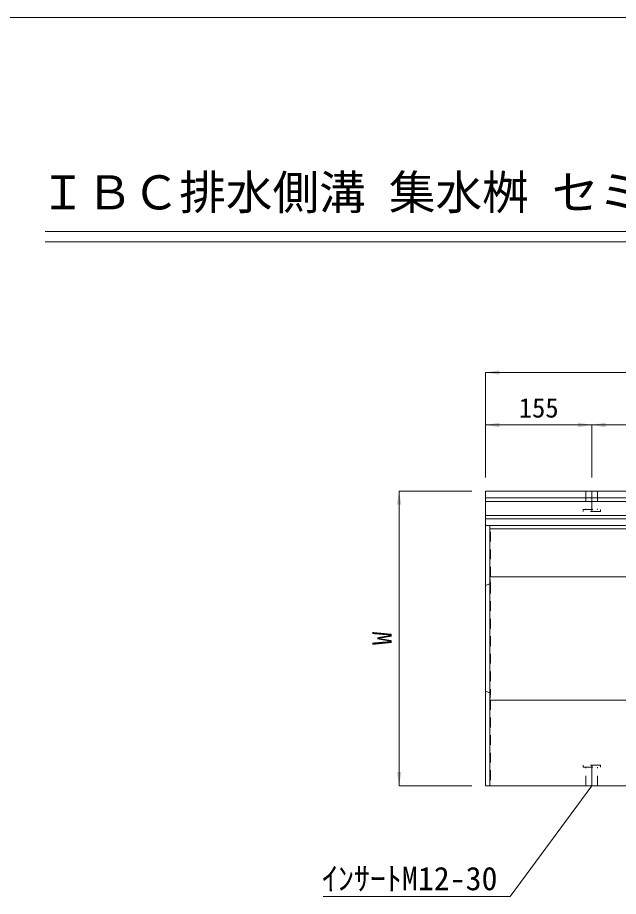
# Model space of a CAD drawing. Units: millimetres at full size; details may follow other scales. Extents: x 5964 to 125098, y -10801 to 28073.
# Drawn here: x 98908 to 99785, y 9567 to 10850 of the extents above; entities that cross this region are included whole.
import ezdxf
from ezdxf.enums import TextEntityAlignment as Align

# ---------------------------------------------------------------- set-up
doc = ezdxf.new("R2010")
doc.units = ezdxf.units.MM
doc.header["$LTSCALE"] = 19
doc.linetypes.add('USER1', pattern=[1.35, 0.75, -0.6])
doc.linetypes.add('USER5', pattern=[1.35, 0.75, -0.6])
for name, color, linetype, lineweight in [('0_2', 7, 'Continuous', 20), ('インサート', 3, 'USER1', 9), ('寸法線', 7, 'Continuous', 9), ('引出線', 4, 'Continuous', 13), ('本体', 2, 'Continuous', 9), ('枠', 5, 'Continuous', 5), ('目地', 132, 'USER5', 5), ('補助線', 8, 'Continuous', 13)]:
    doc.layers.add(name, color=color, linetype=linetype, lineweight=lineweight)
doc.styles.add('ＭＳ ゴシック', font='')
doc.styles.get('ＭＳ ゴシック').set_extended_font_data('MS Gothic')

# ---------------------------------------------------------------- blocks, each defined once
blk = doc.blocks.new('filled_arrow')
at = {"color": 0, "linetype": 'Continuous', "lineweight": -2}
blk.add_solid([(7.5, 1.25), (0, 0), (7.5, -1.25)], dxfattribs=at)

msp = doc.modelspace()

# ---------------------------------------------------------------- linework, layer by layer
at = {"layer": '0_2'}
for p, q in [((98947.82, 10537.93), (101006.29, 10537.93)), ((98947.82, 10522.93), (101006.29, 10522.93))]:
    msp.add_line(p, q, dxfattribs=at)
at = {"layer": 'インサート', "linetype": 'USER5', "lineweight": 5}
for p, q in [((99737.19, 10158.84), (99737.19, 10131.84)), ((99737.19, 10158.84), (99754.19, 10158.84)), ((99754.19, 10158.84), (99754.19, 10131.84)), ((99733.19, 10128.84), (99733.19, 10131.84)), ((99733.19, 10131.84), (99758.19, 10131.84)), ((99758.19, 10128.84), (99733.19, 10128.84)), ((99758.19, 10131.84), (99758.19, 10128.84)), ((99733.19, 9758.84), (99733.19, 9755.84)), ((99758.19, 9758.84), (99733.19, 9758.84)), ((99733.19, 9755.84), (99758.19, 9755.84)), ((99737.19, 9728.84), (99737.19, 9755.84)), ((99754.19, 9728.84), (99754.19, 9755.84)), ((99758.19, 9755.84), (99758.19, 9758.84)), ((99737.19, 9728.84), (99754.19, 9728.84))]:
    msp.add_line(p, q, dxfattribs=at)
at = {"layer": '寸法線'}
for p, q in [((99590.69, 10332.05), (100588.69, 10332.05)), ((99590.69, 10178.84), (99590.69, 10332.05)), ((99590.69, 10255.44), (99745.69, 10255.44)), ((99590.69, 10178.84), (99590.69, 10255.44)), ((99745.69, 10178.84), (99745.69, 10255.44)), ((99745.69, 10255.44), (100433.69, 10255.44)), ((99745.69, 10178.84), (99745.69, 10255.44)), ((99464.47, 9728.84), (99464.47, 10158.84)), ((99570.69, 10158.84), (99464.47, 10158.84)), ((99570.69, 9728.84), (99464.47, 9728.84))]:
    msp.add_line(p, q, dxfattribs=at)
at = {"layer": '引出線'}
msp.add_lwpolyline([(99745.69, 9728.84), (99626.56, 9567.17), (99353.46, 9567.17)], dxfattribs=at)
at = {"layer": '本体', "lineweight": 18}
for p, q in [((99590.69, 10158.84), (99590.69, 9728.84)), ((99590.69, 10158.84), (100588.69, 10158.84)), ((99596.69, 10103.84), (100582.69, 10103.84)), ((99590.69, 9728.84), (100588.69, 9728.84))]:
    msp.add_line(p, q, dxfattribs=at)
at = {"layer": '本体', "lineweight": 13}
for p, q in [((99590.69, 10148.84), (100588.69, 10148.84)), ((99590.69, 10118.34), (100588.69, 10118.34)), ((99596.69, 10033.84), (99596.69, 9853.84)), ((99596.69, 10033.84), (100582.69, 10033.84)), ((99596.69, 9853.84), (100582.69, 9853.84))]:
    msp.add_line(p, q, dxfattribs=at)
at = {"layer": '本体', "lineweight": 5}
msp.add_line((99590.69, 10143.84), (100588.69, 10143.84), dxfattribs=at)
at = {"layer": '本体', "color": 4, "lineweight": 5}
for p, q in [((99590.69, 10123.34), (100588.69, 10123.34)), ((99590.69, 10108.84), (100588.69, 10108.84))]:
    msp.add_line(p, q, dxfattribs=at)
at = {"layer": '本体'}
for p, q in [((99596.69, 10033.84), (99596.69, 10108.84)), ((99590.69, 10020.84), (99596.69, 10023.41)), ((99590.69, 9866.84), (99596.69, 9864.26)), ((99596.69, 9853.84), (99596.69, 9728.84))]:
    msp.add_line(p, q, dxfattribs=at)
at = {"layer": '枠', "lineweight": 20}
msp.add_line((97184.38, 10850.09), (102784.38, 10850.09), dxfattribs=at)
at = {"layer": '目地'}
for p, q in [((99597.69, 10033.84), (99597.69, 10108.84)), ((99597.69, 10023.84), (99596.69, 10033.84)), ((99596.69, 10023.41), (99597.69, 10023.84)), ((99597.69, 10023.84), (99597.69, 9863.84)), ((99596.69, 9864.26), (99597.69, 9863.84)), ((99597.69, 9863.84), (99596.69, 9853.84)), ((99597.69, 9853.84), (99597.69, 9728.84))]:
    msp.add_line(p, q, dxfattribs=at)
at = {"layer": '補助線'}
for p, q in [((99745.69, 10158.84), (99745.69, 10128.84)), ((99745.69, 9728.84), (99745.69, 9758.84))]:
    msp.add_line(p, q, dxfattribs=at)

# ---------------------------------------------------------------- block references
at = {"layer": '寸法線', "xscale": 2.67, "yscale": 2.67}
for p in [(99590.69, 10332.05), (99590.69, 10255.44), (99745.69, 10255.44)]:
    msp.add_blockref('filled_arrow', p, dxfattribs=at)
for p, rotation in [((99745.69, 10255.44), 180), ((99464.47, 10158.84), 270), ((99464.47, 9728.84), 90)]:
    msp.add_blockref('filled_arrow', p, dxfattribs=dict(at, rotation=rotation))
at = {"layer": '引出線', "xscale": 0.133, "yscale": 0.133, "rotation": 233.6}
msp.add_blockref('filled_arrow', (99745.69, 9728.84), dxfattribs=at)

# ---------------------------------------------------------------- texts
at = {"layer": '0_2', "style": 'ＭＳ ゴシック'}
msp.add_text('ＩＢＣ排水側溝 集水桝 セミフラットＢⅢ型(防草タイプ)３００型\u3000', height=49.84, dxfattribs=at).set_placement((99993.37, 10594.9), align=Align.MIDDLE_CENTER)
at = {"layer": '寸法線', "style": 'ＭＳ ゴシック'}
msp.add_text('155', height=28.48, dxfattribs=at).set_placement((99668.19, 10280.44), align=Align.MIDDLE_CENTER)
msp.add_text('W', height=28.48, rotation=90, dxfattribs=at).set_placement((99439.47, 9943.84), align=Align.MIDDLE_CENTER)
at = {"layer": '引出線', "style": 'ＭＳ ゴシック'}
msp.add_text('ｲﾝｻｰﾄM12-30', height=34.18, dxfattribs=at).set_placement((99480.01, 9610.37), align=Align.TOP_CENTER)

doc.saveas('drawing.dxf')
